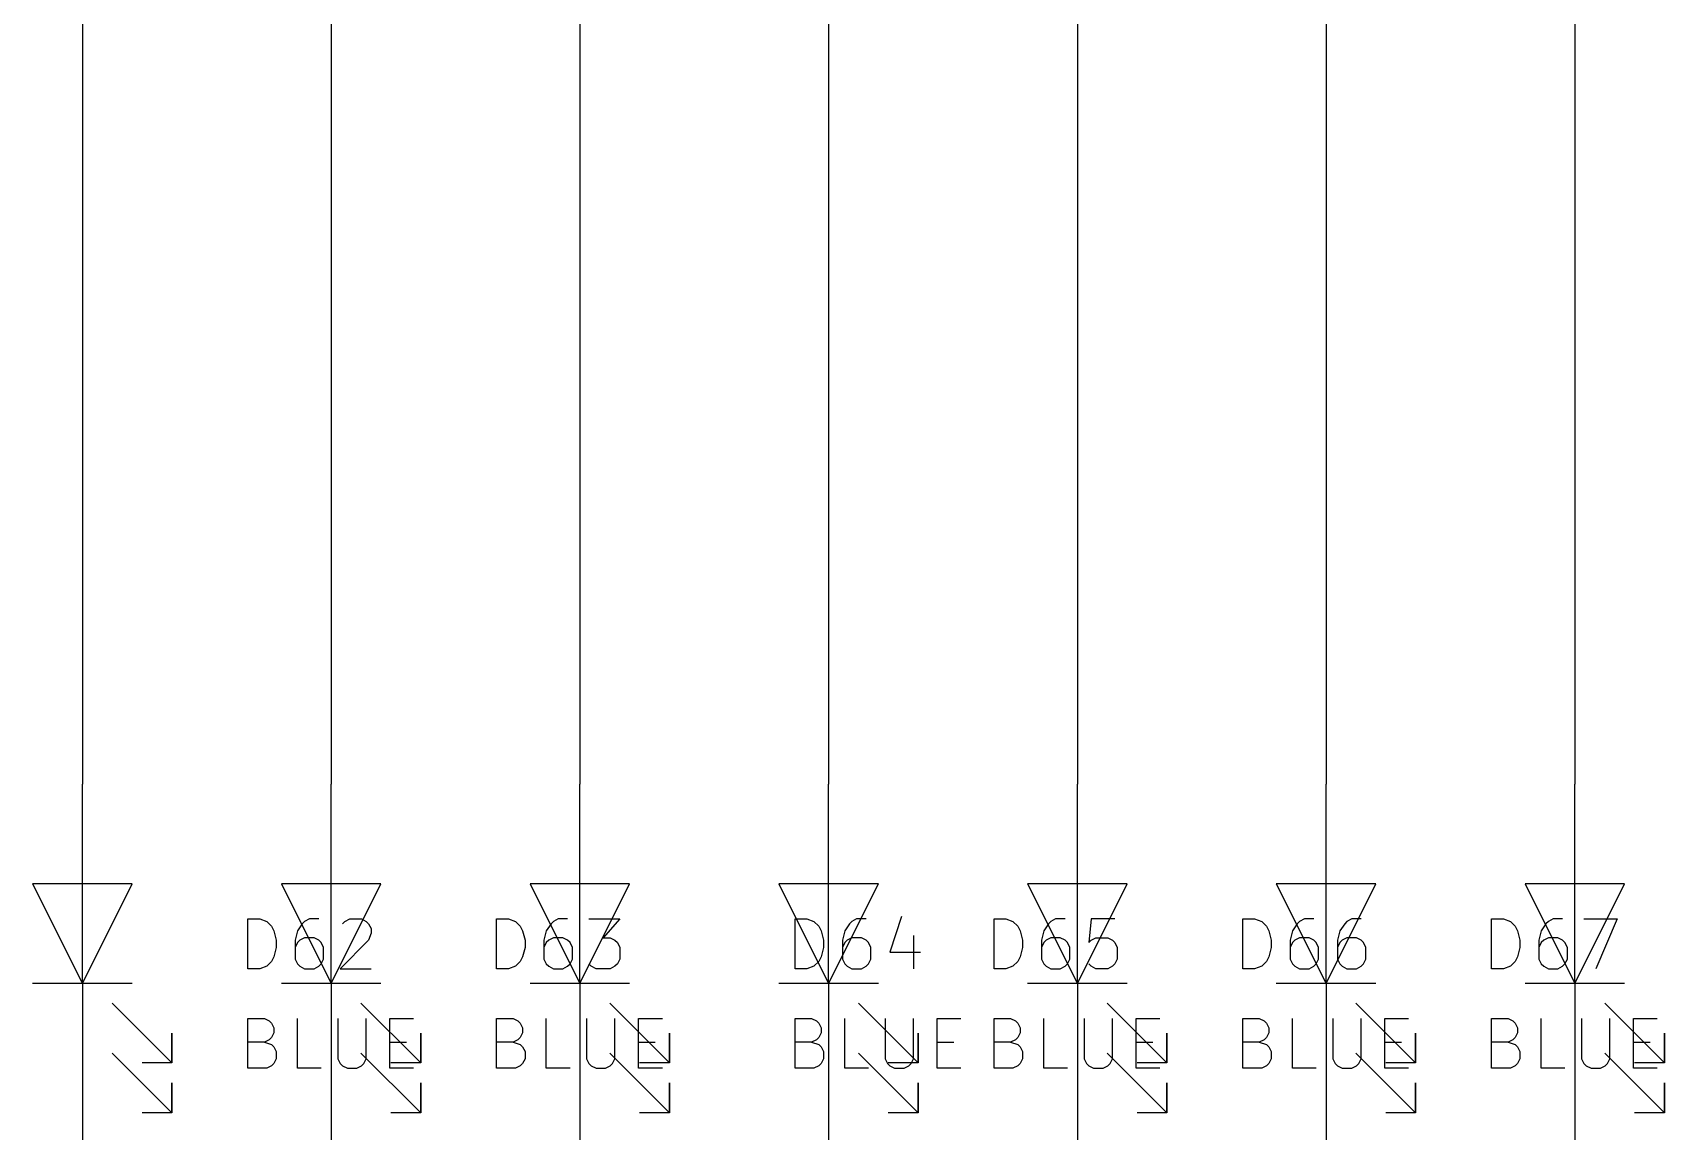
# Model space of a CAD drawing. Extents: x 0.4 to 16.1, y -11.3 to -0.4.
# Drawn here: x 8.25 to 9.89, y -7.349 to -6.245 of the extents above; entities that cross this region are included whole.
import ezdxf

# ---------------------------------------------------------------- set-up
doc = ezdxf.new("R2010")
doc.units = 0
doc.header["$MEASUREMENT"] = 0
for name, color, linetype in [('CYAN2', 4, 'CONTINUOUS'), ('GREEN3', 91, 'CONTINUOUS'), ('RED2', 1, 'CONTINUOUS')]:
    doc.layers.add(name, color=color, linetype=linetype)

msp = doc.modelspace()

# ---------------------------------------------------------------- linework, layer by layer
at = {"layer": 'CYAN2', "linetype": 'CONTINUOUS'}
for p, q in [((9.1234, -7.1329), (9.1115, -7.1686)), ((9.1234, -7.1329), (9.1115, -7.1686)), ((8.4663, -7.1853), (8.4663, -7.1353)), ((8.4663, -7.1353), (8.4782, -7.1353)), ((8.4663, -7.1853), (8.4663, -7.1353)), ((8.4663, -7.1353), (8.4782, -7.1353)), ((8.4782, -7.1353), (8.4853, -7.1377)), ((8.4782, -7.1353), (8.4853, -7.1377)), ((8.4853, -7.1377), (8.4901, -7.1424)), ((8.4853, -7.1377), (8.4901, -7.1424)), ((8.4901, -7.1424), (8.4925, -7.1472)), ((8.4901, -7.1424), (8.4925, -7.1472)), ((8.4925, -7.1472), (8.4949, -7.1567)), ((8.4925, -7.1472), (8.4949, -7.1567)), ((8.5163, -7.1472), (8.5139, -7.1567)), ((8.5163, -7.1472), (8.5139, -7.1567)), ((8.521, -7.1401), (8.5163, -7.1472)), ((8.521, -7.1401), (8.5163, -7.1472)), ((8.5234, -7.1377), (8.521, -7.1401)), ((8.5234, -7.1377), (8.521, -7.1401)), ((8.5282, -7.1353), (8.5234, -7.1377)), ((8.5282, -7.1353), (8.5234, -7.1377)), ((8.5377, -7.1353), (8.5282, -7.1353)), ((8.5377, -7.1353), (8.5282, -7.1353)), ((8.5615, -7.1401), (8.5639, -7.1377)), ((8.5615, -7.1401), (8.5639, -7.1377)), ((8.5639, -7.1377), (8.5687, -7.1353)), ((8.5639, -7.1377), (8.5687, -7.1353)), ((8.5687, -7.1353), (8.5806, -7.1353)), ((8.5687, -7.1353), (8.5806, -7.1353)), ((8.5806, -7.1353), (8.5853, -7.1377)), ((8.5806, -7.1353), (8.5853, -7.1377)), ((8.5853, -7.1377), (8.5877, -7.1401)), ((8.5853, -7.1377), (8.5877, -7.1401)), ((8.5877, -7.1401), (8.5901, -7.1448)), ((8.5877, -7.1401), (8.5901, -7.1448)), ((8.5901, -7.1496), (8.5877, -7.1567)), ((8.5901, -7.1496), (8.5877, -7.1567)), ((8.5901, -7.1448), (8.5901, -7.1496)), ((8.5901, -7.1448), (8.5901, -7.1496)), ((8.7163, -7.1853), (8.7163, -7.1353)), ((8.7163, -7.1353), (8.7282, -7.1353)), ((8.7163, -7.1853), (8.7163, -7.1353)), ((8.7163, -7.1353), (8.7282, -7.1353)), ((8.7282, -7.1353), (8.7353, -7.1377)), ((8.7282, -7.1353), (8.7353, -7.1377)), ((8.7353, -7.1377), (8.7401, -7.1424)), ((8.7353, -7.1377), (8.7401, -7.1424)), ((8.7401, -7.1424), (8.7425, -7.1472)), ((8.7401, -7.1424), (8.7425, -7.1472)), ((8.7425, -7.1472), (8.7449, -7.1567)), ((8.7425, -7.1472), (8.7449, -7.1567)), ((8.7663, -7.1472), (8.7639, -7.1567)), ((8.7663, -7.1472), (8.7639, -7.1567)), ((8.771, -7.1401), (8.7663, -7.1472)), ((8.771, -7.1401), (8.7663, -7.1472)), ((8.7734, -7.1377), (8.771, -7.1401)), ((8.7734, -7.1377), (8.771, -7.1401)), ((8.7782, -7.1353), (8.7734, -7.1377)), ((8.7782, -7.1353), (8.7734, -7.1377)), ((8.7877, -7.1353), (8.7782, -7.1353)), ((8.7877, -7.1353), (8.7782, -7.1353)), ((8.8091, -7.1353), (8.8401, -7.1353)), ((8.8091, -7.1353), (8.8401, -7.1353)), ((8.8401, -7.1353), (8.8234, -7.1543)), ((8.8401, -7.1353), (8.8234, -7.1543)), ((9.0163, -7.1853), (9.0163, -7.1353)), ((9.0163, -7.1353), (9.0282, -7.1353)), ((9.0163, -7.1853), (9.0163, -7.1353)), ((9.0163, -7.1353), (9.0282, -7.1353)), ((9.0282, -7.1353), (9.0353, -7.1377)), ((9.0282, -7.1353), (9.0353, -7.1377)), ((9.0353, -7.1377), (9.0401, -7.1424)), ((9.0353, -7.1377), (9.0401, -7.1424)), ((9.0401, -7.1424), (9.0425, -7.1472)), ((9.0401, -7.1424), (9.0425, -7.1472)), ((9.0425, -7.1472), (9.0449, -7.1567)), ((9.0425, -7.1472), (9.0449, -7.1567)), ((9.0663, -7.1472), (9.0639, -7.1567)), ((9.0663, -7.1472), (9.0639, -7.1567)), ((9.071, -7.1401), (9.0663, -7.1472)), ((9.071, -7.1401), (9.0663, -7.1472)), ((9.0734, -7.1377), (9.071, -7.1401)), ((9.0734, -7.1377), (9.071, -7.1401)), ((9.0782, -7.1353), (9.0734, -7.1377)), ((9.0782, -7.1353), (9.0734, -7.1377)), ((9.0877, -7.1353), (9.0782, -7.1353)), ((9.0877, -7.1353), (9.0782, -7.1353)), ((9.2163, -7.1853), (9.2163, -7.1353)), ((9.2163, -7.1353), (9.2282, -7.1353)), ((9.2163, -7.1853), (9.2163, -7.1353)), ((9.2163, -7.1353), (9.2282, -7.1353)), ((9.2282, -7.1353), (9.2353, -7.1377)), ((9.2282, -7.1353), (9.2353, -7.1377)), ((9.2353, -7.1377), (9.2401, -7.1424)), ((9.2353, -7.1377), (9.2401, -7.1424)), ((9.2401, -7.1424), (9.2425, -7.1472)), ((9.2401, -7.1424), (9.2425, -7.1472)), ((9.2425, -7.1472), (9.2449, -7.1567)), ((9.2425, -7.1472), (9.2449, -7.1567)), ((9.2663, -7.1472), (9.2639, -7.1567)), ((9.2663, -7.1472), (9.2639, -7.1567)), ((9.271, -7.1401), (9.2663, -7.1472)), ((9.271, -7.1401), (9.2663, -7.1472)), ((9.2734, -7.1377), (9.271, -7.1401)), ((9.2734, -7.1377), (9.271, -7.1401)), ((9.2782, -7.1353), (9.2734, -7.1377)), ((9.2782, -7.1353), (9.2734, -7.1377)), ((9.2877, -7.1353), (9.2782, -7.1353)), ((9.2877, -7.1353), (9.2782, -7.1353)), ((9.3139, -7.1353), (9.3115, -7.1591)), ((9.3139, -7.1353), (9.3115, -7.1591)), ((9.3377, -7.1353), (9.3139, -7.1353)), ((9.3377, -7.1353), (9.3139, -7.1353)), ((9.4663, -7.1853), (9.4663, -7.1353)), ((9.4663, -7.1353), (9.4782, -7.1353)), ((9.4663, -7.1853), (9.4663, -7.1353)), ((9.4663, -7.1353), (9.4782, -7.1353)), ((9.4782, -7.1353), (9.4853, -7.1377)), ((9.4782, -7.1353), (9.4853, -7.1377)), ((9.4853, -7.1377), (9.4901, -7.1424)), ((9.4853, -7.1377), (9.4901, -7.1424)), ((9.4901, -7.1424), (9.4925, -7.1472)), ((9.4901, -7.1424), (9.4925, -7.1472)), ((9.4925, -7.1472), (9.4949, -7.1567)), ((9.4925, -7.1472), (9.4949, -7.1567)), ((9.5163, -7.1472), (9.5139, -7.1567)), ((9.5163, -7.1472), (9.5139, -7.1567)), ((9.521, -7.1401), (9.5163, -7.1472)), ((9.521, -7.1401), (9.5163, -7.1472)), ((9.5234, -7.1377), (9.521, -7.1401)), ((9.5234, -7.1377), (9.521, -7.1401)), ((9.5282, -7.1353), (9.5234, -7.1377)), ((9.5282, -7.1353), (9.5234, -7.1377)), ((9.5377, -7.1353), (9.5282, -7.1353)), ((9.5377, -7.1353), (9.5282, -7.1353)), ((9.5639, -7.1472), (9.5615, -7.1567)), ((9.5639, -7.1472), (9.5615, -7.1567)), ((9.5687, -7.1401), (9.5639, -7.1472)), ((9.5687, -7.1401), (9.5639, -7.1472)), ((9.571, -7.1377), (9.5687, -7.1401)), ((9.571, -7.1377), (9.5687, -7.1401)), ((9.5758, -7.1353), (9.571, -7.1377)), ((9.5758, -7.1353), (9.571, -7.1377)), ((9.5853, -7.1353), (9.5758, -7.1353)), ((9.5853, -7.1353), (9.5758, -7.1353)), ((9.7163, -7.1853), (9.7163, -7.1353)), ((9.7163, -7.1353), (9.7282, -7.1353)), ((9.7163, -7.1853), (9.7163, -7.1353)), ((9.7163, -7.1353), (9.7282, -7.1353)), ((9.7282, -7.1353), (9.7353, -7.1377)), ((9.7282, -7.1353), (9.7353, -7.1377)), ((9.7353, -7.1377), (9.7401, -7.1424)), ((9.7353, -7.1377), (9.7401, -7.1424)), ((9.7401, -7.1424), (9.7425, -7.1472)), ((9.7401, -7.1424), (9.7425, -7.1472)), ((9.7425, -7.1472), (9.7449, -7.1567)), ((9.7425, -7.1472), (9.7449, -7.1567)), ((9.7663, -7.1472), (9.7639, -7.1567)), ((9.7663, -7.1472), (9.7639, -7.1567)), ((9.771, -7.1401), (9.7663, -7.1472)), ((9.771, -7.1401), (9.7663, -7.1472)), ((9.7734, -7.1377), (9.771, -7.1401)), ((9.7734, -7.1377), (9.771, -7.1401)), ((9.7782, -7.1353), (9.7734, -7.1377)), ((9.7782, -7.1353), (9.7734, -7.1377)), ((9.7877, -7.1353), (9.7782, -7.1353)), ((9.7877, -7.1353), (9.7782, -7.1353)), ((9.8091, -7.1353), (9.8425, -7.1353)), ((9.8091, -7.1353), (9.8425, -7.1353)), ((9.8425, -7.1353), (9.821, -7.1853)), ((9.8425, -7.1353), (9.821, -7.1853)), ((8.4949, -7.1639), (8.4925, -7.1734)), ((8.4949, -7.1639), (8.4925, -7.1734)), ((8.4949, -7.1567), (8.4949, -7.1639)), ((8.4949, -7.1567), (8.4949, -7.1639)), ((8.5139, -7.1567), (8.5139, -7.1758)), ((8.5139, -7.1567), (8.5139, -7.1758)), ((8.5163, -7.1591), (8.5139, -7.1639)), ((8.5163, -7.1591), (8.5139, -7.1639)), ((8.5187, -7.1567), (8.5163, -7.1591)), ((8.5187, -7.1567), (8.5163, -7.1591)), ((8.5234, -7.1543), (8.5187, -7.1567)), ((8.5234, -7.1543), (8.5187, -7.1567)), ((8.5329, -7.1543), (8.5234, -7.1543)), ((8.5329, -7.1543), (8.5234, -7.1543)), ((8.5377, -7.1567), (8.5329, -7.1543)), ((8.5377, -7.1567), (8.5329, -7.1543)), ((8.5401, -7.1591), (8.5377, -7.1567)), ((8.5401, -7.1591), (8.5377, -7.1567)), ((8.5425, -7.1639), (8.5401, -7.1591)), ((8.5425, -7.1639), (8.5401, -7.1591)), ((8.5425, -7.1758), (8.5425, -7.1639)), ((8.5425, -7.1758), (8.5425, -7.1639)), ((8.5877, -7.1567), (8.5591, -7.1853)), ((8.5877, -7.1567), (8.5591, -7.1853)), ((8.7449, -7.1639), (8.7425, -7.1734)), ((8.7449, -7.1639), (8.7425, -7.1734)), ((8.7449, -7.1567), (8.7449, -7.1639)), ((8.7449, -7.1567), (8.7449, -7.1639)), ((8.7639, -7.1567), (8.7639, -7.1758)), ((8.7639, -7.1567), (8.7639, -7.1758)), ((8.7663, -7.1591), (8.7639, -7.1639)), ((8.7663, -7.1591), (8.7639, -7.1639)), ((8.7687, -7.1567), (8.7663, -7.1591)), ((8.7687, -7.1567), (8.7663, -7.1591)), ((8.7734, -7.1543), (8.7687, -7.1567)), ((8.7734, -7.1543), (8.7687, -7.1567)), ((8.7829, -7.1543), (8.7734, -7.1543)), ((8.7829, -7.1543), (8.7734, -7.1543)), ((8.7877, -7.1567), (8.7829, -7.1543)), ((8.7877, -7.1567), (8.7829, -7.1543)), ((8.7901, -7.1591), (8.7877, -7.1567)), ((8.7901, -7.1591), (8.7877, -7.1567)), ((8.7925, -7.1639), (8.7901, -7.1591)), ((8.7925, -7.1639), (8.7901, -7.1591)), ((8.7925, -7.1758), (8.7925, -7.1639)), ((8.7925, -7.1758), (8.7925, -7.1639)), ((8.8234, -7.1543), (8.8306, -7.1543)), ((8.8234, -7.1543), (8.8306, -7.1543)), ((8.8306, -7.1543), (8.8353, -7.1567)), ((8.8306, -7.1543), (8.8353, -7.1567)), ((8.8353, -7.1567), (8.8377, -7.1591)), ((8.8353, -7.1567), (8.8377, -7.1591)), ((8.8377, -7.1591), (8.8401, -7.1639)), ((8.8377, -7.1591), (8.8401, -7.1639)), ((8.8401, -7.1639), (8.8401, -7.1758)), ((8.8401, -7.1639), (8.8401, -7.1758)), ((9.0449, -7.1639), (9.0425, -7.1734)), ((9.0449, -7.1639), (9.0425, -7.1734)), ((9.0449, -7.1567), (9.0449, -7.1639)), ((9.0449, -7.1567), (9.0449, -7.1639)), ((9.0639, -7.1567), (9.0639, -7.1758)), ((9.0639, -7.1567), (9.0639, -7.1758)), ((9.0663, -7.1591), (9.0639, -7.1639)), ((9.0663, -7.1591), (9.0639, -7.1639)), ((9.0687, -7.1567), (9.0663, -7.1591)), ((9.0687, -7.1567), (9.0663, -7.1591)), ((9.0734, -7.1543), (9.0687, -7.1567)), ((9.0734, -7.1543), (9.0687, -7.1567)), ((9.0829, -7.1543), (9.0734, -7.1543)), ((9.0829, -7.1543), (9.0734, -7.1543)), ((9.0877, -7.1567), (9.0829, -7.1543)), ((9.0877, -7.1567), (9.0829, -7.1543)), ((9.0901, -7.1591), (9.0877, -7.1567)), ((9.0901, -7.1591), (9.0877, -7.1567)), ((9.0925, -7.1639), (9.0901, -7.1591)), ((9.0925, -7.1639), (9.0901, -7.1591)), ((9.0925, -7.1758), (9.0925, -7.1639)), ((9.0925, -7.1758), (9.0925, -7.1639)), ((9.1353, -7.152), (9.1353, -7.1853)), ((9.1353, -7.152), (9.1353, -7.1853)), ((9.2449, -7.1639), (9.2425, -7.1734)), ((9.2449, -7.1639), (9.2425, -7.1734)), ((9.2449, -7.1567), (9.2449, -7.1639)), ((9.2449, -7.1567), (9.2449, -7.1639)), ((9.2639, -7.1567), (9.2639, -7.1758)), ((9.2639, -7.1567), (9.2639, -7.1758)), ((9.2663, -7.1591), (9.2639, -7.1639)), ((9.2663, -7.1591), (9.2639, -7.1639)), ((9.2687, -7.1567), (9.2663, -7.1591)), ((9.2687, -7.1567), (9.2663, -7.1591)), ((9.2734, -7.1543), (9.2687, -7.1567)), ((9.2734, -7.1543), (9.2687, -7.1567)), ((9.2829, -7.1543), (9.2734, -7.1543)), ((9.2829, -7.1543), (9.2734, -7.1543)), ((9.2877, -7.1567), (9.2829, -7.1543)), ((9.2877, -7.1567), (9.2829, -7.1543)), ((9.2901, -7.1591), (9.2877, -7.1567)), ((9.2901, -7.1591), (9.2877, -7.1567)), ((9.2925, -7.1639), (9.2901, -7.1591)), ((9.2925, -7.1639), (9.2901, -7.1591)), ((9.2925, -7.1758), (9.2925, -7.1639)), ((9.2925, -7.1758), (9.2925, -7.1639)), ((9.3115, -7.1591), (9.3139, -7.1567)), ((9.3115, -7.1591), (9.3139, -7.1567)), ((9.3139, -7.1567), (9.3187, -7.1543)), ((9.3139, -7.1567), (9.3187, -7.1543)), ((9.3187, -7.1543), (9.3306, -7.1543)), ((9.3187, -7.1543), (9.3306, -7.1543)), ((9.3306, -7.1543), (9.3353, -7.1567)), ((9.3306, -7.1543), (9.3353, -7.1567)), ((9.3353, -7.1567), (9.3377, -7.1591)), ((9.3353, -7.1567), (9.3377, -7.1591)), ((9.3377, -7.1591), (9.3401, -7.1639)), ((9.3377, -7.1591), (9.3401, -7.1639)), ((9.3401, -7.1639), (9.3401, -7.1758)), ((9.3401, -7.1639), (9.3401, -7.1758)), ((9.4949, -7.1639), (9.4925, -7.1734)), ((9.4949, -7.1639), (9.4925, -7.1734)), ((9.4949, -7.1567), (9.4949, -7.1639)), ((9.4949, -7.1567), (9.4949, -7.1639)), ((9.5139, -7.1567), (9.5139, -7.1758)), ((9.5139, -7.1567), (9.5139, -7.1758)), ((9.5163, -7.1591), (9.5139, -7.1639)), ((9.5163, -7.1591), (9.5139, -7.1639)), ((9.5187, -7.1567), (9.5163, -7.1591)), ((9.5187, -7.1567), (9.5163, -7.1591)), ((9.5234, -7.1543), (9.5187, -7.1567)), ((9.5234, -7.1543), (9.5187, -7.1567)), ((9.5329, -7.1543), (9.5234, -7.1543)), ((9.5329, -7.1543), (9.5234, -7.1543)), ((9.5377, -7.1567), (9.5329, -7.1543)), ((9.5377, -7.1567), (9.5329, -7.1543)), ((9.5401, -7.1591), (9.5377, -7.1567)), ((9.5401, -7.1591), (9.5377, -7.1567)), ((9.5425, -7.1639), (9.5401, -7.1591)), ((9.5425, -7.1639), (9.5401, -7.1591)), ((9.5425, -7.1758), (9.5425, -7.1639)), ((9.5425, -7.1758), (9.5425, -7.1639)), ((9.5615, -7.1567), (9.5615, -7.1758)), ((9.5615, -7.1567), (9.5615, -7.1758)), ((9.5639, -7.1591), (9.5615, -7.1639)), ((9.5639, -7.1591), (9.5615, -7.1639)), ((9.5663, -7.1567), (9.5639, -7.1591)), ((9.5663, -7.1567), (9.5639, -7.1591)), ((9.571, -7.1543), (9.5663, -7.1567)), ((9.571, -7.1543), (9.5663, -7.1567)), ((9.5806, -7.1543), (9.571, -7.1543)), ((9.5806, -7.1543), (9.571, -7.1543)), ((9.5853, -7.1567), (9.5806, -7.1543)), ((9.5853, -7.1567), (9.5806, -7.1543)), ((9.5877, -7.1591), (9.5853, -7.1567)), ((9.5877, -7.1591), (9.5853, -7.1567)), ((9.5901, -7.1639), (9.5877, -7.1591)), ((9.5901, -7.1639), (9.5877, -7.1591)), ((9.5901, -7.1758), (9.5901, -7.1639)), ((9.5901, -7.1758), (9.5901, -7.1639)), ((9.7449, -7.1639), (9.7425, -7.1734)), ((9.7449, -7.1639), (9.7425, -7.1734)), ((9.7449, -7.1567), (9.7449, -7.1639)), ((9.7449, -7.1567), (9.7449, -7.1639)), ((9.7639, -7.1567), (9.7639, -7.1758)), ((9.7639, -7.1567), (9.7639, -7.1758)), ((9.7663, -7.1591), (9.7639, -7.1639)), ((9.7663, -7.1591), (9.7639, -7.1639)), ((9.7687, -7.1567), (9.7663, -7.1591)), ((9.7687, -7.1567), (9.7663, -7.1591)), ((9.7734, -7.1543), (9.7687, -7.1567)), ((9.7734, -7.1543), (9.7687, -7.1567)), ((9.7829, -7.1543), (9.7734, -7.1543)), ((9.7829, -7.1543), (9.7734, -7.1543)), ((9.7877, -7.1567), (9.7829, -7.1543)), ((9.7877, -7.1567), (9.7829, -7.1543)), ((9.7901, -7.1591), (9.7877, -7.1567)), ((9.7901, -7.1591), (9.7877, -7.1567)), ((9.7925, -7.1639), (9.7901, -7.1591)), ((9.7925, -7.1639), (9.7901, -7.1591)), ((9.7925, -7.1758), (9.7925, -7.1639)), ((9.7925, -7.1758), (9.7925, -7.1639)), ((8.4853, -7.1829), (8.4782, -7.1853)), ((8.4853, -7.1829), (8.4782, -7.1853)), ((8.4901, -7.1782), (8.4853, -7.1829)), ((8.4901, -7.1782), (8.4853, -7.1829)), ((8.4925, -7.1734), (8.4901, -7.1782)), ((8.4925, -7.1734), (8.4901, -7.1782)), ((8.5139, -7.1758), (8.5163, -7.1805)), ((8.5139, -7.1758), (8.5163, -7.1805)), ((8.5163, -7.1805), (8.5187, -7.1829)), ((8.5163, -7.1805), (8.5187, -7.1829)), ((8.5187, -7.1829), (8.5234, -7.1853)), ((8.5187, -7.1829), (8.5234, -7.1853)), ((8.5329, -7.1853), (8.5377, -7.1829)), ((8.5329, -7.1853), (8.5377, -7.1829)), ((8.5377, -7.1829), (8.5401, -7.1805)), ((8.5377, -7.1829), (8.5401, -7.1805)), ((8.5401, -7.1805), (8.5425, -7.1758)), ((8.5401, -7.1805), (8.5425, -7.1758)), ((8.7353, -7.1829), (8.7282, -7.1853)), ((8.7353, -7.1829), (8.7282, -7.1853)), ((8.7401, -7.1782), (8.7353, -7.1829)), ((8.7401, -7.1782), (8.7353, -7.1829)), ((8.7425, -7.1734), (8.7401, -7.1782)), ((8.7425, -7.1734), (8.7401, -7.1782)), ((8.7639, -7.1758), (8.7663, -7.1805)), ((8.7639, -7.1758), (8.7663, -7.1805)), ((8.7663, -7.1805), (8.7687, -7.1829)), ((8.7663, -7.1805), (8.7687, -7.1829)), ((8.7687, -7.1829), (8.7734, -7.1853)), ((8.7687, -7.1829), (8.7734, -7.1853)), ((8.7829, -7.1853), (8.7877, -7.1829)), ((8.7829, -7.1853), (8.7877, -7.1829)), ((8.7877, -7.1829), (8.7901, -7.1805)), ((8.7877, -7.1829), (8.7901, -7.1805)), ((8.7901, -7.1805), (8.7925, -7.1758)), ((8.7901, -7.1805), (8.7925, -7.1758)), ((8.8115, -7.1829), (8.8091, -7.1805)), ((8.8115, -7.1829), (8.8091, -7.1805)), ((8.8163, -7.1853), (8.8115, -7.1829)), ((8.8163, -7.1853), (8.8115, -7.1829)), ((8.8353, -7.1829), (8.8306, -7.1853)), ((8.8353, -7.1829), (8.8306, -7.1853)), ((8.8377, -7.1805), (8.8353, -7.1829)), ((8.8377, -7.1805), (8.8353, -7.1829)), ((8.8401, -7.1758), (8.8377, -7.1805)), ((8.8401, -7.1758), (8.8377, -7.1805)), ((9.0353, -7.1829), (9.0282, -7.1853)), ((9.0353, -7.1829), (9.0282, -7.1853)), ((9.0401, -7.1782), (9.0353, -7.1829)), ((9.0401, -7.1782), (9.0353, -7.1829)), ((9.0425, -7.1734), (9.0401, -7.1782)), ((9.0425, -7.1734), (9.0401, -7.1782)), ((9.0639, -7.1758), (9.0663, -7.1805)), ((9.0639, -7.1758), (9.0663, -7.1805)), ((9.0663, -7.1805), (9.0687, -7.1829)), ((9.0663, -7.1805), (9.0687, -7.1829)), ((9.0687, -7.1829), (9.0734, -7.1853)), ((9.0687, -7.1829), (9.0734, -7.1853)), ((9.0829, -7.1853), (9.0877, -7.1829)), ((9.0829, -7.1853), (9.0877, -7.1829)), ((9.0877, -7.1829), (9.0901, -7.1805)), ((9.0877, -7.1829), (9.0901, -7.1805)), ((9.0901, -7.1805), (9.0925, -7.1758)), ((9.0901, -7.1805), (9.0925, -7.1758)), ((9.1115, -7.1686), (9.1425, -7.1686)), ((9.1115, -7.1686), (9.1425, -7.1686)), ((9.2353, -7.1829), (9.2282, -7.1853)), ((9.2353, -7.1829), (9.2282, -7.1853)), ((9.2401, -7.1782), (9.2353, -7.1829)), ((9.2401, -7.1782), (9.2353, -7.1829)), ((9.2425, -7.1734), (9.2401, -7.1782)), ((9.2425, -7.1734), (9.2401, -7.1782)), ((9.2639, -7.1758), (9.2663, -7.1805)), ((9.2639, -7.1758), (9.2663, -7.1805)), ((9.2663, -7.1805), (9.2687, -7.1829)), ((9.2663, -7.1805), (9.2687, -7.1829)), ((9.2687, -7.1829), (9.2734, -7.1853)), ((9.2687, -7.1829), (9.2734, -7.1853)), ((9.2829, -7.1853), (9.2877, -7.1829)), ((9.2829, -7.1853), (9.2877, -7.1829)), ((9.2877, -7.1829), (9.2901, -7.1805)), ((9.2877, -7.1829), (9.2901, -7.1805)), ((9.2901, -7.1805), (9.2925, -7.1758)), ((9.2901, -7.1805), (9.2925, -7.1758)), ((9.3139, -7.1829), (9.3115, -7.1805)), ((9.3139, -7.1829), (9.3115, -7.1805)), ((9.3187, -7.1853), (9.3139, -7.1829)), ((9.3187, -7.1853), (9.3139, -7.1829)), ((9.3353, -7.1829), (9.3306, -7.1853)), ((9.3353, -7.1829), (9.3306, -7.1853)), ((9.3377, -7.1805), (9.3353, -7.1829)), ((9.3377, -7.1805), (9.3353, -7.1829)), ((9.3401, -7.1758), (9.3377, -7.1805)), ((9.3401, -7.1758), (9.3377, -7.1805)), ((9.4853, -7.1829), (9.4782, -7.1853)), ((9.4853, -7.1829), (9.4782, -7.1853)), ((9.4901, -7.1782), (9.4853, -7.1829)), ((9.4901, -7.1782), (9.4853, -7.1829)), ((9.4925, -7.1734), (9.4901, -7.1782)), ((9.4925, -7.1734), (9.4901, -7.1782)), ((9.5139, -7.1758), (9.5163, -7.1805)), ((9.5139, -7.1758), (9.5163, -7.1805)), ((9.5163, -7.1805), (9.5187, -7.1829)), ((9.5163, -7.1805), (9.5187, -7.1829)), ((9.5187, -7.1829), (9.5234, -7.1853)), ((9.5187, -7.1829), (9.5234, -7.1853)), ((9.5329, -7.1853), (9.5377, -7.1829)), ((9.5329, -7.1853), (9.5377, -7.1829)), ((9.5377, -7.1829), (9.5401, -7.1805)), ((9.5377, -7.1829), (9.5401, -7.1805)), ((9.5401, -7.1805), (9.5425, -7.1758)), ((9.5401, -7.1805), (9.5425, -7.1758)), ((9.5615, -7.1758), (9.5639, -7.1805)), ((9.5615, -7.1758), (9.5639, -7.1805)), ((9.5639, -7.1805), (9.5663, -7.1829)), ((9.5639, -7.1805), (9.5663, -7.1829)), ((9.5663, -7.1829), (9.571, -7.1853)), ((9.5663, -7.1829), (9.571, -7.1853)), ((9.5806, -7.1853), (9.5853, -7.1829)), ((9.5806, -7.1853), (9.5853, -7.1829)), ((9.5853, -7.1829), (9.5877, -7.1805)), ((9.5853, -7.1829), (9.5877, -7.1805)), ((9.5877, -7.1805), (9.5901, -7.1758)), ((9.5877, -7.1805), (9.5901, -7.1758)), ((9.7353, -7.1829), (9.7282, -7.1853)), ((9.7353, -7.1829), (9.7282, -7.1853)), ((9.7401, -7.1782), (9.7353, -7.1829)), ((9.7401, -7.1782), (9.7353, -7.1829)), ((9.7425, -7.1734), (9.7401, -7.1782)), ((9.7425, -7.1734), (9.7401, -7.1782)), ((9.7639, -7.1758), (9.7663, -7.1805)), ((9.7639, -7.1758), (9.7663, -7.1805)), ((9.7663, -7.1805), (9.7687, -7.1829)), ((9.7663, -7.1805), (9.7687, -7.1829)), ((9.7687, -7.1829), (9.7734, -7.1853)), ((9.7687, -7.1829), (9.7734, -7.1853)), ((9.7829, -7.1853), (9.7877, -7.1829)), ((9.7829, -7.1853), (9.7877, -7.1829)), ((9.7877, -7.1829), (9.7901, -7.1805)), ((9.7877, -7.1829), (9.7901, -7.1805)), ((9.7901, -7.1805), (9.7925, -7.1758)), ((9.7901, -7.1805), (9.7925, -7.1758)), ((8.4782, -7.1853), (8.4663, -7.1853)), ((8.4782, -7.1853), (8.4663, -7.1853)), ((8.5234, -7.1853), (8.5329, -7.1853)), ((8.5234, -7.1853), (8.5329, -7.1853)), ((8.5591, -7.1853), (8.5901, -7.1853)), ((8.5591, -7.1853), (8.5901, -7.1853)), ((8.7282, -7.1853), (8.7163, -7.1853)), ((8.7282, -7.1853), (8.7163, -7.1853)), ((8.7734, -7.1853), (8.7829, -7.1853)), ((8.7734, -7.1853), (8.7829, -7.1853)), ((8.8306, -7.1853), (8.8163, -7.1853)), ((8.8306, -7.1853), (8.8163, -7.1853)), ((9.0282, -7.1853), (9.0163, -7.1853)), ((9.0282, -7.1853), (9.0163, -7.1853)), ((9.0734, -7.1853), (9.0829, -7.1853)), ((9.0734, -7.1853), (9.0829, -7.1853)), ((9.2282, -7.1853), (9.2163, -7.1853)), ((9.2282, -7.1853), (9.2163, -7.1853)), ((9.2734, -7.1853), (9.2829, -7.1853)), ((9.2734, -7.1853), (9.2829, -7.1853)), ((9.3306, -7.1853), (9.3187, -7.1853)), ((9.3306, -7.1853), (9.3187, -7.1853)), ((9.4782, -7.1853), (9.4663, -7.1853)), ((9.4782, -7.1853), (9.4663, -7.1853)), ((9.5234, -7.1853), (9.5329, -7.1853)), ((9.5234, -7.1853), (9.5329, -7.1853)), ((9.571, -7.1853), (9.5806, -7.1853)), ((9.571, -7.1853), (9.5806, -7.1853)), ((9.7282, -7.1853), (9.7163, -7.1853)), ((9.7282, -7.1853), (9.7163, -7.1853)), ((9.7734, -7.1853), (9.7829, -7.1853)), ((9.7734, -7.1853), (9.7829, -7.1853)), ((8.4663, -7.2853), (8.4663, -7.2353)), ((8.4663, -7.2353), (8.4829, -7.2353)), ((8.4663, -7.2853), (8.4663, -7.2353)), ((8.4663, -7.2353), (8.4829, -7.2353)), ((8.4829, -7.2353), (8.4877, -7.2377)), ((8.4829, -7.2353), (8.4877, -7.2377)), ((8.4877, -7.2377), (8.4901, -7.2401)), ((8.4877, -7.2377), (8.4901, -7.2401)), ((8.4901, -7.2401), (8.4925, -7.2448)), ((8.4901, -7.2401), (8.4925, -7.2448)), ((8.4925, -7.2448), (8.4925, -7.2496)), ((8.4925, -7.2448), (8.4925, -7.2496)), ((8.5163, -7.2853), (8.5163, -7.2353)), ((8.5163, -7.2853), (8.5163, -7.2353)), ((8.5568, -7.2353), (8.5568, -7.2758)), ((8.5568, -7.2353), (8.5568, -7.2758)), ((8.5853, -7.2758), (8.5853, -7.2353)), ((8.5853, -7.2758), (8.5853, -7.2353)), ((8.6091, -7.2853), (8.6091, -7.2353)), ((8.6091, -7.2353), (8.6329, -7.2353)), ((8.6091, -7.2853), (8.6091, -7.2353)), ((8.6091, -7.2353), (8.6329, -7.2353)), ((8.7163, -7.2853), (8.7163, -7.2353)), ((8.7163, -7.2353), (8.7329, -7.2353)), ((8.7163, -7.2853), (8.7163, -7.2353)), ((8.7163, -7.2353), (8.7329, -7.2353)), ((8.7329, -7.2353), (8.7377, -7.2377)), ((8.7329, -7.2353), (8.7377, -7.2377)), ((8.7377, -7.2377), (8.7401, -7.2401)), ((8.7377, -7.2377), (8.7401, -7.2401)), ((8.7401, -7.2401), (8.7425, -7.2448)), ((8.7401, -7.2401), (8.7425, -7.2448)), ((8.7425, -7.2448), (8.7425, -7.2496)), ((8.7425, -7.2448), (8.7425, -7.2496)), ((8.7663, -7.2853), (8.7663, -7.2353)), ((8.7663, -7.2853), (8.7663, -7.2353)), ((8.8068, -7.2353), (8.8068, -7.2758)), ((8.8068, -7.2353), (8.8068, -7.2758)), ((8.8353, -7.2758), (8.8353, -7.2353)), ((8.8353, -7.2758), (8.8353, -7.2353)), ((8.8591, -7.2853), (8.8591, -7.2353)), ((8.8591, -7.2353), (8.8829, -7.2353)), ((8.8591, -7.2853), (8.8591, -7.2353)), ((8.8591, -7.2353), (8.8829, -7.2353)), ((9.0163, -7.2853), (9.0163, -7.2353)), ((9.0163, -7.2353), (9.0329, -7.2353)), ((9.0163, -7.2853), (9.0163, -7.2353)), ((9.0163, -7.2353), (9.0329, -7.2353)), ((9.0329, -7.2353), (9.0377, -7.2377)), ((9.0329, -7.2353), (9.0377, -7.2377)), ((9.0377, -7.2377), (9.0401, -7.2401)), ((9.0377, -7.2377), (9.0401, -7.2401)), ((9.0401, -7.2401), (9.0425, -7.2448)), ((9.0401, -7.2401), (9.0425, -7.2448)), ((9.0425, -7.2448), (9.0425, -7.2496)), ((9.0425, -7.2448), (9.0425, -7.2496)), ((9.0663, -7.2853), (9.0663, -7.2353)), ((9.0663, -7.2853), (9.0663, -7.2353)), ((9.1068, -7.2353), (9.1068, -7.2758)), ((9.1068, -7.2353), (9.1068, -7.2758)), ((9.1353, -7.2758), (9.1353, -7.2353)), ((9.1353, -7.2758), (9.1353, -7.2353)), ((9.1591, -7.2853), (9.1591, -7.2353)), ((9.1591, -7.2353), (9.1829, -7.2353)), ((9.1591, -7.2853), (9.1591, -7.2353)), ((9.1591, -7.2353), (9.1829, -7.2353)), ((9.2163, -7.2853), (9.2163, -7.2353)), ((9.2163, -7.2353), (9.2329, -7.2353)), ((9.2163, -7.2853), (9.2163, -7.2353)), ((9.2163, -7.2353), (9.2329, -7.2353)), ((9.2329, -7.2353), (9.2377, -7.2377)), ((9.2329, -7.2353), (9.2377, -7.2377)), ((9.2377, -7.2377), (9.2401, -7.2401)), ((9.2377, -7.2377), (9.2401, -7.2401)), ((9.2401, -7.2401), (9.2425, -7.2448)), ((9.2401, -7.2401), (9.2425, -7.2448)), ((9.2425, -7.2448), (9.2425, -7.2496)), ((9.2425, -7.2448), (9.2425, -7.2496)), ((9.2663, -7.2853), (9.2663, -7.2353)), ((9.2663, -7.2853), (9.2663, -7.2353)), ((9.3068, -7.2353), (9.3068, -7.2758)), ((9.3068, -7.2353), (9.3068, -7.2758)), ((9.3353, -7.2758), (9.3353, -7.2353)), ((9.3353, -7.2758), (9.3353, -7.2353)), ((9.3591, -7.2853), (9.3591, -7.2353)), ((9.3591, -7.2353), (9.3829, -7.2353)), ((9.3591, -7.2853), (9.3591, -7.2353)), ((9.3591, -7.2353), (9.3829, -7.2353)), ((9.4663, -7.2853), (9.4663, -7.2353)), ((9.4663, -7.2353), (9.4829, -7.2353)), ((9.4663, -7.2853), (9.4663, -7.2353)), ((9.4663, -7.2353), (9.4829, -7.2353)), ((9.4829, -7.2353), (9.4877, -7.2377)), ((9.4829, -7.2353), (9.4877, -7.2377)), ((9.4877, -7.2377), (9.4901, -7.2401)), ((9.4877, -7.2377), (9.4901, -7.2401)), ((9.4901, -7.2401), (9.4925, -7.2448)), ((9.4901, -7.2401), (9.4925, -7.2448)), ((9.4925, -7.2448), (9.4925, -7.2496)), ((9.4925, -7.2448), (9.4925, -7.2496)), ((9.5163, -7.2853), (9.5163, -7.2353)), ((9.5163, -7.2853), (9.5163, -7.2353)), ((9.5568, -7.2353), (9.5568, -7.2758)), ((9.5568, -7.2353), (9.5568, -7.2758)), ((9.5853, -7.2758), (9.5853, -7.2353)), ((9.5853, -7.2758), (9.5853, -7.2353)), ((9.6091, -7.2853), (9.6091, -7.2353)), ((9.6091, -7.2353), (9.6329, -7.2353)), ((9.6091, -7.2853), (9.6091, -7.2353)), ((9.6091, -7.2353), (9.6329, -7.2353)), ((9.7163, -7.2853), (9.7163, -7.2353)), ((9.7163, -7.2353), (9.7329, -7.2353)), ((9.7163, -7.2853), (9.7163, -7.2353)), ((9.7163, -7.2353), (9.7329, -7.2353)), ((9.7329, -7.2353), (9.7377, -7.2377)), ((9.7329, -7.2353), (9.7377, -7.2377)), ((9.7377, -7.2377), (9.7401, -7.2401)), ((9.7377, -7.2377), (9.7401, -7.2401)), ((9.7401, -7.2401), (9.7425, -7.2448)), ((9.7401, -7.2401), (9.7425, -7.2448)), ((9.7425, -7.2448), (9.7425, -7.2496)), ((9.7425, -7.2448), (9.7425, -7.2496)), ((9.7663, -7.2853), (9.7663, -7.2353)), ((9.7663, -7.2853), (9.7663, -7.2353)), ((9.8068, -7.2353), (9.8068, -7.2758)), ((9.8068, -7.2353), (9.8068, -7.2758)), ((9.8353, -7.2758), (9.8353, -7.2353)), ((9.8353, -7.2758), (9.8353, -7.2353)), ((9.8591, -7.2853), (9.8591, -7.2353)), ((9.8591, -7.2353), (9.8829, -7.2353)), ((9.8591, -7.2853), (9.8591, -7.2353)), ((9.8591, -7.2353), (9.8829, -7.2353)), ((8.4829, -7.2591), (8.4663, -7.2591)), ((8.4829, -7.2591), (8.4663, -7.2591)), ((8.4877, -7.2567), (8.4829, -7.2591)), ((8.4877, -7.2567), (8.4829, -7.2591)), ((8.4829, -7.2591), (8.4901, -7.2615)), ((8.4829, -7.2591), (8.4901, -7.2615)), ((8.4901, -7.2543), (8.4877, -7.2567)), ((8.4901, -7.2543), (8.4877, -7.2567)), ((8.4925, -7.2496), (8.4901, -7.2543)), ((8.4925, -7.2496), (8.4901, -7.2543)), ((8.4901, -7.2615), (8.4925, -7.2639)), ((8.4901, -7.2615), (8.4925, -7.2639)), ((8.4925, -7.2639), (8.4949, -7.2686)), ((8.4925, -7.2639), (8.4949, -7.2686)), ((8.6091, -7.2591), (8.6258, -7.2591)), ((8.6091, -7.2591), (8.6258, -7.2591)), ((8.7329, -7.2591), (8.7163, -7.2591)), ((8.7329, -7.2591), (8.7163, -7.2591)), ((8.7377, -7.2567), (8.7329, -7.2591)), ((8.7377, -7.2567), (8.7329, -7.2591)), ((8.7329, -7.2591), (8.7401, -7.2615)), ((8.7329, -7.2591), (8.7401, -7.2615)), ((8.7401, -7.2543), (8.7377, -7.2567)), ((8.7401, -7.2543), (8.7377, -7.2567)), ((8.7425, -7.2496), (8.7401, -7.2543)), ((8.7425, -7.2496), (8.7401, -7.2543)), ((8.7401, -7.2615), (8.7425, -7.2639)), ((8.7401, -7.2615), (8.7425, -7.2639)), ((8.7425, -7.2639), (8.7449, -7.2686)), ((8.7425, -7.2639), (8.7449, -7.2686)), ((8.8591, -7.2591), (8.8758, -7.2591)), ((8.8591, -7.2591), (8.8758, -7.2591)), ((9.0329, -7.2591), (9.0163, -7.2591)), ((9.0329, -7.2591), (9.0163, -7.2591)), ((9.0377, -7.2567), (9.0329, -7.2591)), ((9.0377, -7.2567), (9.0329, -7.2591)), ((9.0329, -7.2591), (9.0401, -7.2615)), ((9.0329, -7.2591), (9.0401, -7.2615)), ((9.0401, -7.2543), (9.0377, -7.2567)), ((9.0401, -7.2543), (9.0377, -7.2567)), ((9.0425, -7.2496), (9.0401, -7.2543)), ((9.0425, -7.2496), (9.0401, -7.2543)), ((9.0401, -7.2615), (9.0425, -7.2639)), ((9.0401, -7.2615), (9.0425, -7.2639)), ((9.0425, -7.2639), (9.0449, -7.2686)), ((9.0425, -7.2639), (9.0449, -7.2686)), ((9.1591, -7.2591), (9.1758, -7.2591)), ((9.1591, -7.2591), (9.1758, -7.2591)), ((9.2329, -7.2591), (9.2163, -7.2591)), ((9.2329, -7.2591), (9.2163, -7.2591)), ((9.2377, -7.2567), (9.2329, -7.2591)), ((9.2377, -7.2567), (9.2329, -7.2591)), ((9.2329, -7.2591), (9.2401, -7.2615)), ((9.2329, -7.2591), (9.2401, -7.2615)), ((9.2401, -7.2543), (9.2377, -7.2567)), ((9.2401, -7.2543), (9.2377, -7.2567)), ((9.2425, -7.2496), (9.2401, -7.2543)), ((9.2425, -7.2496), (9.2401, -7.2543)), ((9.2401, -7.2615), (9.2425, -7.2639)), ((9.2401, -7.2615), (9.2425, -7.2639)), ((9.2425, -7.2639), (9.2449, -7.2686)), ((9.2425, -7.2639), (9.2449, -7.2686)), ((9.3591, -7.2591), (9.3758, -7.2591)), ((9.3591, -7.2591), (9.3758, -7.2591)), ((9.4829, -7.2591), (9.4663, -7.2591)), ((9.4829, -7.2591), (9.4663, -7.2591)), ((9.4877, -7.2567), (9.4829, -7.2591)), ((9.4877, -7.2567), (9.4829, -7.2591)), ((9.4829, -7.2591), (9.4901, -7.2615)), ((9.4829, -7.2591), (9.4901, -7.2615)), ((9.4901, -7.2543), (9.4877, -7.2567)), ((9.4901, -7.2543), (9.4877, -7.2567)), ((9.4925, -7.2496), (9.4901, -7.2543)), ((9.4925, -7.2496), (9.4901, -7.2543)), ((9.4901, -7.2615), (9.4925, -7.2639)), ((9.4901, -7.2615), (9.4925, -7.2639)), ((9.4925, -7.2639), (9.4949, -7.2686)), ((9.4925, -7.2639), (9.4949, -7.2686)), ((9.6091, -7.2591), (9.6258, -7.2591)), ((9.6091, -7.2591), (9.6258, -7.2591)), ((9.7329, -7.2591), (9.7163, -7.2591)), ((9.7329, -7.2591), (9.7163, -7.2591)), ((9.7377, -7.2567), (9.7329, -7.2591)), ((9.7377, -7.2567), (9.7329, -7.2591)), ((9.7329, -7.2591), (9.7401, -7.2615)), ((9.7329, -7.2591), (9.7401, -7.2615)), ((9.7401, -7.2543), (9.7377, -7.2567)), ((9.7401, -7.2543), (9.7377, -7.2567)), ((9.7425, -7.2496), (9.7401, -7.2543)), ((9.7425, -7.2496), (9.7401, -7.2543)), ((9.7401, -7.2615), (9.7425, -7.2639)), ((9.7401, -7.2615), (9.7425, -7.2639)), ((9.7425, -7.2639), (9.7449, -7.2686)), ((9.7425, -7.2639), (9.7449, -7.2686)), ((9.8591, -7.2591), (9.8758, -7.2591)), ((9.8591, -7.2591), (9.8758, -7.2591)), ((8.4925, -7.2805), (8.4901, -7.2829)), ((8.4925, -7.2805), (8.4901, -7.2829)), ((8.4949, -7.2758), (8.4925, -7.2805)), ((8.4949, -7.2758), (8.4925, -7.2805)), ((8.4949, -7.2686), (8.4949, -7.2758)), ((8.4949, -7.2686), (8.4949, -7.2758)), ((8.5568, -7.2758), (8.5591, -7.2805)), ((8.5568, -7.2758), (8.5591, -7.2805)), ((8.5591, -7.2805), (8.5615, -7.2829)), ((8.5591, -7.2805), (8.5615, -7.2829)), ((8.5806, -7.2829), (8.5829, -7.2805)), ((8.5806, -7.2829), (8.5829, -7.2805)), ((8.5829, -7.2805), (8.5853, -7.2758)), ((8.5829, -7.2805), (8.5853, -7.2758)), ((8.7425, -7.2805), (8.7401, -7.2829)), ((8.7425, -7.2805), (8.7401, -7.2829)), ((8.7449, -7.2758), (8.7425, -7.2805)), ((8.7449, -7.2758), (8.7425, -7.2805)), ((8.7449, -7.2686), (8.7449, -7.2758)), ((8.7449, -7.2686), (8.7449, -7.2758)), ((8.8068, -7.2758), (8.8091, -7.2805)), ((8.8068, -7.2758), (8.8091, -7.2805)), ((8.8091, -7.2805), (8.8115, -7.2829)), ((8.8091, -7.2805), (8.8115, -7.2829)), ((8.8306, -7.2829), (8.8329, -7.2805)), ((8.8306, -7.2829), (8.8329, -7.2805)), ((8.8329, -7.2805), (8.8353, -7.2758)), ((8.8329, -7.2805), (8.8353, -7.2758)), ((9.0425, -7.2805), (9.0401, -7.2829)), ((9.0425, -7.2805), (9.0401, -7.2829)), ((9.0449, -7.2758), (9.0425, -7.2805)), ((9.0449, -7.2758), (9.0425, -7.2805)), ((9.0449, -7.2686), (9.0449, -7.2758)), ((9.0449, -7.2686), (9.0449, -7.2758)), ((9.1068, -7.2758), (9.1091, -7.2805)), ((9.1068, -7.2758), (9.1091, -7.2805)), ((9.1091, -7.2805), (9.1115, -7.2829)), ((9.1091, -7.2805), (9.1115, -7.2829)), ((9.1306, -7.2829), (9.1329, -7.2805)), ((9.1306, -7.2829), (9.1329, -7.2805)), ((9.1329, -7.2805), (9.1353, -7.2758)), ((9.1329, -7.2805), (9.1353, -7.2758)), ((9.2425, -7.2805), (9.2401, -7.2829)), ((9.2425, -7.2805), (9.2401, -7.2829)), ((9.2449, -7.2758), (9.2425, -7.2805)), ((9.2449, -7.2758), (9.2425, -7.2805)), ((9.2449, -7.2686), (9.2449, -7.2758)), ((9.2449, -7.2686), (9.2449, -7.2758)), ((9.3068, -7.2758), (9.3091, -7.2805)), ((9.3068, -7.2758), (9.3091, -7.2805)), ((9.3091, -7.2805), (9.3115, -7.2829)), ((9.3091, -7.2805), (9.3115, -7.2829)), ((9.3306, -7.2829), (9.3329, -7.2805)), ((9.3306, -7.2829), (9.3329, -7.2805)), ((9.3329, -7.2805), (9.3353, -7.2758)), ((9.3329, -7.2805), (9.3353, -7.2758)), ((9.4925, -7.2805), (9.4901, -7.2829)), ((9.4925, -7.2805), (9.4901, -7.2829)), ((9.4949, -7.2758), (9.4925, -7.2805)), ((9.4949, -7.2758), (9.4925, -7.2805)), ((9.4949, -7.2686), (9.4949, -7.2758)), ((9.4949, -7.2686), (9.4949, -7.2758)), ((9.5568, -7.2758), (9.5591, -7.2805)), ((9.5568, -7.2758), (9.5591, -7.2805)), ((9.5591, -7.2805), (9.5615, -7.2829)), ((9.5591, -7.2805), (9.5615, -7.2829)), ((9.5806, -7.2829), (9.5829, -7.2805)), ((9.5806, -7.2829), (9.5829, -7.2805)), ((9.5829, -7.2805), (9.5853, -7.2758)), ((9.5829, -7.2805), (9.5853, -7.2758)), ((9.7425, -7.2805), (9.7401, -7.2829)), ((9.7425, -7.2805), (9.7401, -7.2829)), ((9.7449, -7.2758), (9.7425, -7.2805)), ((9.7449, -7.2758), (9.7425, -7.2805)), ((9.7449, -7.2686), (9.7449, -7.2758)), ((9.7449, -7.2686), (9.7449, -7.2758)), ((9.8068, -7.2758), (9.8091, -7.2805)), ((9.8068, -7.2758), (9.8091, -7.2805)), ((9.8091, -7.2805), (9.8115, -7.2829)), ((9.8091, -7.2805), (9.8115, -7.2829)), ((9.8306, -7.2829), (9.8329, -7.2805)), ((9.8306, -7.2829), (9.8329, -7.2805)), ((9.8329, -7.2805), (9.8353, -7.2758)), ((9.8329, -7.2805), (9.8353, -7.2758)), ((8.4853, -7.2853), (8.4663, -7.2853)), ((8.4853, -7.2853), (8.4663, -7.2853)), ((8.4901, -7.2829), (8.4853, -7.2853)), ((8.4901, -7.2829), (8.4853, -7.2853)), ((8.5401, -7.2853), (8.5163, -7.2853)), ((8.5401, -7.2853), (8.5163, -7.2853)), ((8.5615, -7.2829), (8.5663, -7.2853)), ((8.5615, -7.2829), (8.5663, -7.2853)), ((8.5663, -7.2853), (8.5758, -7.2853)), ((8.5663, -7.2853), (8.5758, -7.2853)), ((8.5758, -7.2853), (8.5806, -7.2829)), ((8.5758, -7.2853), (8.5806, -7.2829)), ((8.6329, -7.2853), (8.6091, -7.2853)), ((8.6329, -7.2853), (8.6091, -7.2853)), ((8.7353, -7.2853), (8.7163, -7.2853)), ((8.7353, -7.2853), (8.7163, -7.2853)), ((8.7401, -7.2829), (8.7353, -7.2853)), ((8.7401, -7.2829), (8.7353, -7.2853)), ((8.7901, -7.2853), (8.7663, -7.2853)), ((8.7901, -7.2853), (8.7663, -7.2853)), ((8.8115, -7.2829), (8.8163, -7.2853)), ((8.8115, -7.2829), (8.8163, -7.2853)), ((8.8163, -7.2853), (8.8258, -7.2853)), ((8.8163, -7.2853), (8.8258, -7.2853)), ((8.8258, -7.2853), (8.8306, -7.2829)), ((8.8258, -7.2853), (8.8306, -7.2829)), ((8.8829, -7.2853), (8.8591, -7.2853)), ((8.8829, -7.2853), (8.8591, -7.2853)), ((9.0353, -7.2853), (9.0163, -7.2853)), ((9.0353, -7.2853), (9.0163, -7.2853)), ((9.0401, -7.2829), (9.0353, -7.2853)), ((9.0401, -7.2829), (9.0353, -7.2853)), ((9.0901, -7.2853), (9.0663, -7.2853)), ((9.0901, -7.2853), (9.0663, -7.2853)), ((9.1115, -7.2829), (9.1163, -7.2853)), ((9.1115, -7.2829), (9.1163, -7.2853)), ((9.1163, -7.2853), (9.1258, -7.2853)), ((9.1163, -7.2853), (9.1258, -7.2853)), ((9.1258, -7.2853), (9.1306, -7.2829)), ((9.1258, -7.2853), (9.1306, -7.2829)), ((9.1829, -7.2853), (9.1591, -7.2853)), ((9.1829, -7.2853), (9.1591, -7.2853)), ((9.2353, -7.2853), (9.2163, -7.2853)), ((9.2353, -7.2853), (9.2163, -7.2853)), ((9.2401, -7.2829), (9.2353, -7.2853)), ((9.2401, -7.2829), (9.2353, -7.2853)), ((9.2901, -7.2853), (9.2663, -7.2853)), ((9.2901, -7.2853), (9.2663, -7.2853)), ((9.3115, -7.2829), (9.3163, -7.2853)), ((9.3115, -7.2829), (9.3163, -7.2853)), ((9.3163, -7.2853), (9.3258, -7.2853)), ((9.3163, -7.2853), (9.3258, -7.2853)), ((9.3258, -7.2853), (9.3306, -7.2829)), ((9.3258, -7.2853), (9.3306, -7.2829)), ((9.3829, -7.2853), (9.3591, -7.2853)), ((9.3829, -7.2853), (9.3591, -7.2853)), ((9.4853, -7.2853), (9.4663, -7.2853)), ((9.4853, -7.2853), (9.4663, -7.2853)), ((9.4901, -7.2829), (9.4853, -7.2853)), ((9.4901, -7.2829), (9.4853, -7.2853)), ((9.5401, -7.2853), (9.5163, -7.2853)), ((9.5401, -7.2853), (9.5163, -7.2853)), ((9.5615, -7.2829), (9.5663, -7.2853)), ((9.5615, -7.2829), (9.5663, -7.2853)), ((9.5663, -7.2853), (9.5758, -7.2853)), ((9.5663, -7.2853), (9.5758, -7.2853)), ((9.5758, -7.2853), (9.5806, -7.2829)), ((9.5758, -7.2853), (9.5806, -7.2829)), ((9.6329, -7.2853), (9.6091, -7.2853)), ((9.6329, -7.2853), (9.6091, -7.2853)), ((9.7353, -7.2853), (9.7163, -7.2853)), ((9.7353, -7.2853), (9.7163, -7.2853)), ((9.7401, -7.2829), (9.7353, -7.2853)), ((9.7401, -7.2829), (9.7353, -7.2853)), ((9.7901, -7.2853), (9.7663, -7.2853)), ((9.7901, -7.2853), (9.7663, -7.2853)), ((9.8115, -7.2829), (9.8163, -7.2853)), ((9.8115, -7.2829), (9.8163, -7.2853)), ((9.8163, -7.2853), (9.8258, -7.2853)), ((9.8163, -7.2853), (9.8258, -7.2853)), ((9.8258, -7.2853), (9.8306, -7.2829)), ((9.8258, -7.2853), (9.8306, -7.2829)), ((9.8829, -7.2853), (9.8591, -7.2853)), ((9.8829, -7.2853), (9.8591, -7.2853))]:
    msp.add_line(p, q, dxfattribs=at)
at = {"layer": 'GREEN3', "linetype": 'CONTINUOUS'}
for p, q in [((8.3, -2.3), (8.3, -7)), ((8.55, -2.5), (8.55, -7)), ((8.8, -2.7), (8.8, -7)), ((9.05, -2.85), (9.05, -7)), ((9.3, -3.2), (9.3, -7)), ((9.55, -3.5), (9.55, -7)), ((9.8, -3.85), (9.8, -7)), ((8.3, -7.3), (8.3, -7.45)), ((8.55, -7.3), (8.55, -7.45)), ((8.8, -7.3), (8.8, -7.45)), ((9.05, -7.3), (9.05, -7.45)), ((9.3, -7.3), (9.3, -7.45)), ((9.55, -7.3), (9.55, -7.45)), ((9.8, -7.3), (9.8, -7.45))]:
    msp.add_line(p, q, dxfattribs=at)
at = {"layer": 'RED2', "linetype": 'CONTINUOUS'}
for p, q in [((8.3, -7.1), (8.3, -7)), ((8.3, -7.1), (8.3, -7)), ((8.55, -7.1), (8.55, -7)), ((8.55, -7.1), (8.55, -7)), ((8.8, -7.1), (8.8, -7)), ((8.8, -7.1), (8.8, -7)), ((9.05, -7.1), (9.05, -7)), ((9.05, -7.1), (9.05, -7)), ((9.3, -7.1), (9.3, -7)), ((9.3, -7.1), (9.3, -7)), ((9.55, -7.1), (9.55, -7)), ((9.55, -7.1), (9.55, -7)), ((9.8, -7.1), (9.8, -7)), ((9.8, -7.1), (9.8, -7)), ((8.35, -7.1), (8.25, -7.1)), ((8.25, -7.1), (8.3, -7.2)), ((8.3, -7.2), (8.3, -7.1)), ((8.3, -7.2), (8.35, -7.1)), ((8.6, -7.1), (8.5, -7.1)), ((8.5, -7.1), (8.55, -7.2)), ((8.55, -7.2), (8.55, -7.1)), ((8.55, -7.2), (8.6, -7.1)), ((8.85, -7.1), (8.75, -7.1)), ((8.75, -7.1), (8.8, -7.2)), ((8.8, -7.2), (8.8, -7.1)), ((8.8, -7.2), (8.85, -7.1)), ((9.1, -7.1), (9, -7.1)), ((9, -7.1), (9.05, -7.2)), ((9.05, -7.2), (9.05, -7.1)), ((9.05, -7.2), (9.1, -7.1)), ((9.35, -7.1), (9.25, -7.1)), ((9.25, -7.1), (9.3, -7.2)), ((9.3, -7.2), (9.3, -7.1)), ((9.3, -7.2), (9.35, -7.1)), ((9.6, -7.1), (9.5, -7.1)), ((9.5, -7.1), (9.55, -7.2)), ((9.55, -7.2), (9.55, -7.1)), ((9.55, -7.2), (9.6, -7.1)), ((9.85, -7.1), (9.75, -7.1)), ((9.75, -7.1), (9.8, -7.2)), ((9.8, -7.2), (9.8, -7.1)), ((9.8, -7.2), (9.85, -7.1)), ((8.35, -7.2), (8.25, -7.2)), ((8.3, -7.2), (8.3, -7.3)), ((8.3, -7.2), (8.3, -7.3)), ((8.6, -7.2), (8.5, -7.2)), ((8.55, -7.2), (8.55, -7.3)), ((8.55, -7.2), (8.55, -7.3)), ((8.85, -7.2), (8.75, -7.2)), ((8.8, -7.2), (8.8, -7.3)), ((8.8, -7.2), (8.8, -7.3)), ((9.1, -7.2), (9, -7.2)), ((9.05, -7.2), (9.05, -7.3)), ((9.05, -7.2), (9.05, -7.3)), ((9.35, -7.2), (9.25, -7.2)), ((9.3, -7.2), (9.3, -7.3)), ((9.3, -7.2), (9.3, -7.3)), ((9.6, -7.2), (9.5, -7.2)), ((9.55, -7.2), (9.55, -7.3)), ((9.55, -7.2), (9.55, -7.3)), ((9.85, -7.2), (9.75, -7.2)), ((9.8, -7.2), (9.8, -7.3)), ((9.8, -7.2), (9.8, -7.3)), ((8.33, -7.22), (8.39, -7.28)), ((8.58, -7.22), (8.64, -7.28)), ((8.83, -7.22), (8.89, -7.28)), ((9.08, -7.22), (9.14, -7.28)), ((9.33, -7.22), (9.39, -7.28)), ((9.58, -7.22), (9.64, -7.28)), ((9.83, -7.22), (9.89, -7.28)), ((8.39, -7.28), (8.39, -7.25)), ((8.39, -7.25), (8.39, -7.28)), ((8.64, -7.28), (8.64, -7.25)), ((8.64, -7.25), (8.64, -7.28)), ((8.89, -7.28), (8.89, -7.25)), ((8.89, -7.25), (8.89, -7.28)), ((9.14, -7.28), (9.14, -7.25)), ((9.14, -7.25), (9.14, -7.28)), ((9.39, -7.28), (9.39, -7.25)), ((9.39, -7.25), (9.39, -7.28)), ((9.64, -7.28), (9.64, -7.25)), ((9.64, -7.25), (9.64, -7.28)), ((9.89, -7.28), (9.89, -7.25)), ((9.89, -7.25), (9.89, -7.28)), ((8.33, -7.27), (8.39, -7.33)), ((8.39, -7.28), (8.36, -7.28)), ((8.58, -7.27), (8.64, -7.33)), ((8.64, -7.28), (8.61, -7.28)), ((8.83, -7.27), (8.89, -7.33)), ((8.89, -7.28), (8.86, -7.28)), ((9.08, -7.27), (9.14, -7.33)), ((9.14, -7.28), (9.11, -7.28)), ((9.33, -7.27), (9.39, -7.33)), ((9.39, -7.28), (9.36, -7.28)), ((9.58, -7.27), (9.64, -7.33)), ((9.64, -7.28), (9.61, -7.28)), ((9.83, -7.27), (9.89, -7.33)), ((9.89, -7.28), (9.86, -7.28)), ((8.39, -7.33), (8.39, -7.3)), ((8.39, -7.3), (8.39, -7.33)), ((8.64, -7.33), (8.64, -7.3)), ((8.64, -7.3), (8.64, -7.33)), ((8.89, -7.33), (8.89, -7.3)), ((8.89, -7.3), (8.89, -7.33)), ((9.14, -7.33), (9.14, -7.3)), ((9.14, -7.3), (9.14, -7.33)), ((9.39, -7.33), (9.39, -7.3)), ((9.39, -7.3), (9.39, -7.33)), ((9.64, -7.33), (9.64, -7.3)), ((9.64, -7.3), (9.64, -7.33)), ((9.89, -7.33), (9.89, -7.3)), ((9.89, -7.3), (9.89, -7.33)), ((8.39, -7.33), (8.36, -7.33)), ((8.64, -7.33), (8.61, -7.33)), ((8.89, -7.33), (8.86, -7.33)), ((9.14, -7.33), (9.11, -7.33)), ((9.39, -7.33), (9.36, -7.33)), ((9.64, -7.33), (9.61, -7.33)), ((9.89, -7.33), (9.86, -7.33))]:
    msp.add_line(p, q, dxfattribs=at)

doc.saveas('drawing.dxf')
